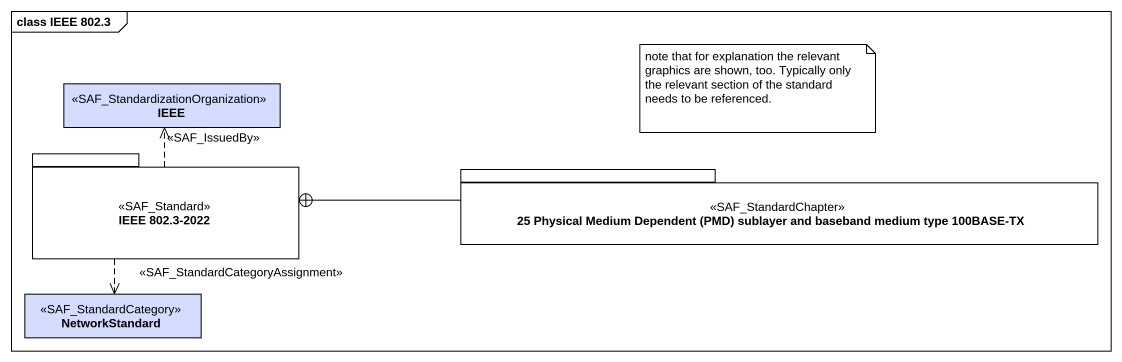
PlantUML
@startuml
mainframe class IEEE 802.3
hide circle
hide empty members
class IEEE <<SAF_StandardizationOrganization>> #D4DDFF
package "IEEE 802.3-2022" as IEEE_802_3_2022 <<SAF_Standard>> {
}
package "25 Physical Medium Dependent (PMD) sublayer and baseband medium type 100BASE-TX" as p25_Physical_Medium <<SAF_StandardChapter>> {
}
class NetworkStandard <<SAF_StandardCategory>> #D4DDFF
IEEE_802_3_2022 .up.> IEEE : <<SAF_IssuedBy>>
IEEE_802_3_2022 ..> NetworkStandard : <<SAF_StandardCategoryAssignment>>
p25_Physical_Medium -left-+ IEEE_802_3_2022
note as N1
  note that for explanation the relevant graphics are shown, too. Typically only the relevant section of the standard needs to be referenced.
end note
@enduml
